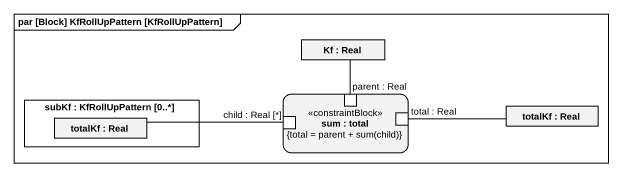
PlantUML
@startuml
mainframe par [Block] KfRollUpPattern [KfRollUpPattern]
rectangle "Kf : Real" as Kf
rectangle "subKf : KfRollUpPattern [0..*]" as subKf {
  rectangle "totalKf : Real" as totalKf_2
}
rectangle "sum : total\n{total = parent + sum(child)}" as sum <<constraintBlock>> {
  port "parent : Real" as parent_Real
  port "child : Real [*]" as child_Real
  port "total : Real" as total_Real
}
rectangle "totalKf : Real" as totalKf
parent_Real -up- Kf
child_Real -left- totalKf_2
total_Real -right- totalKf
@enduml
